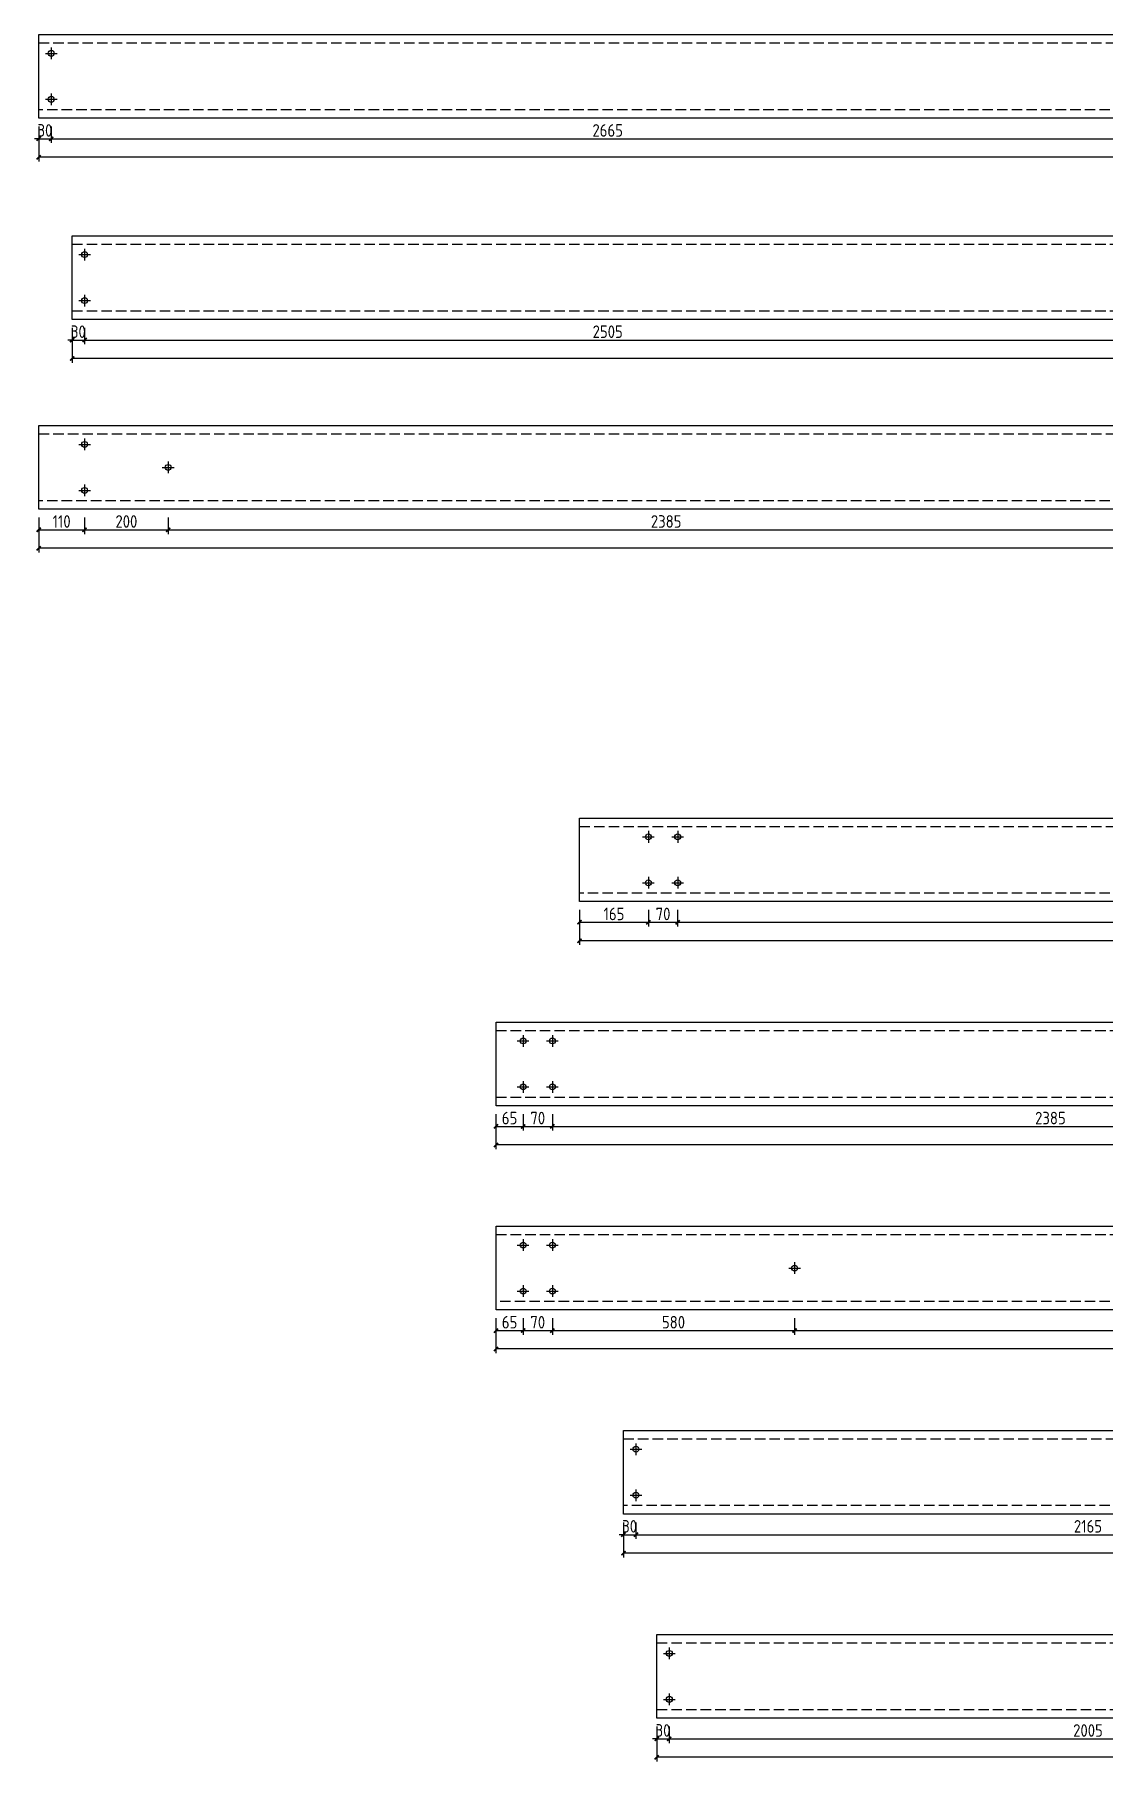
# Model space of a CAD drawing. Extents: x -196983 to 471790, y -783661 to 190401.
# Drawn here: x 4911 to 30507, y -125977 to -84651 of the extents above; entities that cross this region are included whole.
import ezdxf

# ---------------------------------------------------------------- set-up
doc = ezdxf.new("R2010")
doc.units = 0
doc.header["$LTSCALE"] = 1000
doc.header["$MEASUREMENT"] = 0
doc.linetypes.add('DASH', pattern=[0.35, 0.25, -0.1])
doc.layers.add('_TCH_MASK', color=7, linetype='Continuous')
doc.styles.get("Standard").update_dxf_attribs({"font": 'gbenor.shx', "bigfont": 'gbcbig.shx'})
doc.dimstyles.get("Standard").update_dxf_attribs({"dimscale": 100, "dimtxt": 3.5, "dimasz": 1, "dimexe": 2.5, "dimexo": 3, "dimgap": 1.5, "dimtad": 1, "dimdec": 0, "dimzin": 0, "dimdsep": 46, "dimtxsty": 'Standard', "dimblk": 'ARCHTICK', "dimcen": 0.09, "dimadec": 0, "dimazin": 0, "dimtfac": 1, "dimtdec": 0, "dimtix": 1, "dimtmove": 2, "dimatfit": 3, "dimfxl": 1, "dimtolj": 1, "dimtzin": 0, "dimarcsym": 0})

# ---------------------------------------------------------------- blocks, each defined once
blk = doc.blocks.new('_ArchTick')
at = {"color": 0, "linetype": 'ByBlock', "const_width": 0.4}
blk.add_lwpolyline([(-0.5, -0.5), (0.5, 0.5)], dxfattribs=at)
blk = doc.blocks.new('*D214')
at = {"layer": '_TCH_MASK', "color": 0, "lineweight": -2}
for p, q in [((5011, -87145), (4911, -87145)), ((5011, -86851), (5011, -87245)), ((5011, -87145), (5311, -87145)), ((5311, -86851), (5311, -87245)), ((5311, -87145), (5411, -87145))]:
    blk.add_line(p, q, dxfattribs=at)
at = {"layer": 'Defpoints', "color": 0}
for p in [(5011, -86651), (5311, -86651), (5311, -87145)]:
    blk.add_point(p, dxfattribs=at)
at = {"layer": '_TCH_MASK', "color": 0, "lineweight": -2, "xscale": 100, "yscale": 100, "zscale": 100}
blk.add_blockref('_ArchTick', (5011, -87145), dxfattribs=at)
at = {"layer": '_TCH_MASK', "color": 0, "lineweight": -2, "xscale": 100, "yscale": 100, "zscale": 100, "rotation": 180}
blk.add_blockref('_ArchTick', (5311, -87145), dxfattribs=at)
at = {"layer": '_TCH_MASK', "color": 0, "lineweight": 15, "insert": (5161, -86945), "char_height": 300, "attachment_point": 5}
blk.add_mtext('\\A1;30', dxfattribs=at)
blk = doc.blocks.new('*D215')
at = {"layer": '_TCH_MASK', "color": 0, "lineweight": -2}
for p, q in [((5311, -86851), (5311, -87245)), ((5311, -87145), (31961, -87145)), ((31961, -86851), (31961, -87245))]:
    blk.add_line(p, q, dxfattribs=at)
at = {"layer": 'Defpoints', "color": 0}
for p in [(5311, -86651), (31961, -86651), (31961, -87145)]:
    blk.add_point(p, dxfattribs=at)
at = {"layer": '_TCH_MASK', "color": 0, "lineweight": -2, "xscale": 100, "yscale": 100, "zscale": 100, "rotation": 180}
blk.add_blockref('_ArchTick', (5311, -87145), dxfattribs=at)
at = {"layer": '_TCH_MASK', "color": 0, "lineweight": -2, "xscale": 100, "yscale": 100, "zscale": 100}
blk.add_blockref('_ArchTick', (31961, -87145), dxfattribs=at)
at = {"layer": '_TCH_MASK', "color": 0, "lineweight": 15, "insert": (18636, -86945), "char_height": 300, "attachment_point": 5}
blk.add_mtext('\\A1;2665', dxfattribs=at)
blk = doc.blocks.new('*D221')
at = {"layer": '_TCH_MASK', "color": 0, "lineweight": -2}
for p, q in [((5011, -86851), (5011, -87687)), ((84911, -86851), (84911, -87687)), ((84911, -87587), (5011, -87587))]:
    blk.add_line(p, q, dxfattribs=at)
at = {"layer": 'Defpoints', "color": 0}
for p in [(5011, -86651), (84911, -86651), (5011, -87587)]:
    blk.add_point(p, dxfattribs=at)
at = {"layer": '_TCH_MASK', "color": 0, "lineweight": -2, "xscale": 100, "yscale": 100, "zscale": 100, "rotation": 180}
blk.add_blockref('_ArchTick', (5011, -87587), dxfattribs=at)
at = {"layer": '_TCH_MASK', "color": 0, "lineweight": -2, "xscale": 100, "yscale": 100, "zscale": 100}
blk.add_blockref('_ArchTick', (84911, -87587), dxfattribs=at)
at = {"layer": '_TCH_MASK', "color": 0, "lineweight": 15, "insert": (44961, -87387), "char_height": 300, "attachment_point": 5}
blk.add_mtext('\\A1;7990', dxfattribs=at)
blk = doc.blocks.new('*D194')
at = {"layer": '_TCH_MASK', "color": 0, "lineweight": -2}
for p, q in [((5811, -91668), (5811, -92062)), ((6111, -91668), (6111, -92062)), ((5811, -91962), (5711, -91962)), ((5811, -91962), (6111, -91962)), ((6111, -91962), (6211, -91962))]:
    blk.add_line(p, q, dxfattribs=at)
at = {"layer": 'Defpoints', "color": 0}
for p in [(5811, -91468), (6111, -91468), (6111, -91962)]:
    blk.add_point(p, dxfattribs=at)
at = {"layer": '_TCH_MASK', "color": 0, "lineweight": -2, "xscale": 100, "yscale": 100, "zscale": 100}
blk.add_blockref('_ArchTick', (5811, -91962), dxfattribs=at)
at = {"layer": '_TCH_MASK', "color": 0, "lineweight": -2, "xscale": 100, "yscale": 100, "zscale": 100, "rotation": 180}
blk.add_blockref('_ArchTick', (6111, -91962), dxfattribs=at)
at = {"layer": '_TCH_MASK', "color": 0, "lineweight": 15, "insert": (5961, -91762), "char_height": 300, "attachment_point": 5}
blk.add_mtext('\\A1;30', dxfattribs=at)
blk = doc.blocks.new('*D195')
at = {"layer": '_TCH_MASK', "color": 0, "lineweight": -2}
for p, q in [((6111, -91668), (6111, -92062)), ((31161, -91668), (31161, -92062)), ((6111, -91962), (31161, -91962))]:
    blk.add_line(p, q, dxfattribs=at)
at = {"layer": 'Defpoints', "color": 0}
for p in [(6111, -91468), (31161, -91468), (31161, -91962)]:
    blk.add_point(p, dxfattribs=at)
at = {"layer": '_TCH_MASK', "color": 0, "lineweight": -2, "xscale": 100, "yscale": 100, "zscale": 100, "rotation": 180}
blk.add_blockref('_ArchTick', (6111, -91962), dxfattribs=at)
at = {"layer": '_TCH_MASK', "color": 0, "lineweight": -2, "xscale": 100, "yscale": 100, "zscale": 100}
blk.add_blockref('_ArchTick', (31161, -91962), dxfattribs=at)
at = {"layer": '_TCH_MASK', "color": 0, "lineweight": 15, "insert": (18636, -91762), "char_height": 300, "attachment_point": 5}
blk.add_mtext('\\A1;2505', dxfattribs=at)
blk = doc.blocks.new('*D201')
at = {"layer": '_TCH_MASK', "color": 0, "lineweight": -2}
for p, q in [((5811, -91668), (5811, -92504)), ((84111, -91668), (84111, -92504)), ((84111, -92404), (5811, -92404))]:
    blk.add_line(p, q, dxfattribs=at)
at = {"layer": 'Defpoints', "color": 0}
for p in [(5811, -91468), (84111, -91468), (5811, -92404)]:
    blk.add_point(p, dxfattribs=at)
at = {"layer": '_TCH_MASK', "color": 0, "lineweight": -2, "xscale": 100, "yscale": 100, "zscale": 100, "rotation": 180}
blk.add_blockref('_ArchTick', (5811, -92404), dxfattribs=at)
at = {"layer": '_TCH_MASK', "color": 0, "lineweight": -2, "xscale": 100, "yscale": 100, "zscale": 100}
blk.add_blockref('_ArchTick', (84111, -92404), dxfattribs=at)
at = {"layer": '_TCH_MASK', "color": 0, "lineweight": 15, "insert": (44961, -92204), "char_height": 300, "attachment_point": 5}
blk.add_mtext('\\A1;7830', dxfattribs=at)
blk = doc.blocks.new('*D204')
at = {"layer": '_TCH_MASK', "color": 0, "lineweight": -2}
for p, q in [((5011, -96209), (5011, -96603)), ((6111, -96209), (6111, -96603)), ((5011, -96503), (6111, -96503))]:
    blk.add_line(p, q, dxfattribs=at)
at = {"layer": 'Defpoints', "color": 0}
for p in [(5011, -96009), (6111, -96009), (6111, -96503)]:
    blk.add_point(p, dxfattribs=at)
at = {"layer": '_TCH_MASK', "color": 0, "lineweight": -2, "xscale": 100, "yscale": 100, "zscale": 100, "rotation": 180}
blk.add_blockref('_ArchTick', (5011, -96503), dxfattribs=at)
at = {"layer": '_TCH_MASK', "color": 0, "lineweight": -2, "xscale": 100, "yscale": 100, "zscale": 100}
blk.add_blockref('_ArchTick', (6111, -96503), dxfattribs=at)
at = {"layer": '_TCH_MASK', "color": 0, "lineweight": 15, "insert": (5561, -96303), "char_height": 300, "attachment_point": 5}
blk.add_mtext('\\A1;110', dxfattribs=at)
blk = doc.blocks.new('*D205')
at = {"layer": '_TCH_MASK', "color": 0, "lineweight": -2}
for p, q in [((6111, -96209), (6111, -96603)), ((8111, -96209), (8111, -96603)), ((6111, -96503), (8111, -96503))]:
    blk.add_line(p, q, dxfattribs=at)
at = {"layer": 'Defpoints', "color": 0}
for p in [(6111, -96009), (8111, -96009), (8111, -96503)]:
    blk.add_point(p, dxfattribs=at)
at = {"layer": '_TCH_MASK', "color": 0, "lineweight": -2, "xscale": 100, "yscale": 100, "zscale": 100, "rotation": 180}
blk.add_blockref('_ArchTick', (6111, -96503), dxfattribs=at)
at = {"layer": '_TCH_MASK', "color": 0, "lineweight": -2, "xscale": 100, "yscale": 100, "zscale": 100}
blk.add_blockref('_ArchTick', (8111, -96503), dxfattribs=at)
at = {"layer": '_TCH_MASK', "color": 0, "lineweight": 15, "insert": (7111, -96303), "char_height": 300, "attachment_point": 5}
blk.add_mtext('\\A1;200', dxfattribs=at)
blk = doc.blocks.new('*D211')
at = {"layer": '_TCH_MASK', "color": 0, "lineweight": -2}
for p, q in [((5011, -96209), (5011, -97045)), ((84911, -96209), (84911, -97045)), ((84911, -96945), (5011, -96945))]:
    blk.add_line(p, q, dxfattribs=at)
at = {"layer": 'Defpoints', "color": 0}
for p in [(5011, -96009), (84911, -96009), (5011, -96945)]:
    blk.add_point(p, dxfattribs=at)
at = {"layer": '_TCH_MASK', "color": 0, "lineweight": -2, "xscale": 100, "yscale": 100, "zscale": 100, "rotation": 180}
blk.add_blockref('_ArchTick', (5011, -96945), dxfattribs=at)
at = {"layer": '_TCH_MASK', "color": 0, "lineweight": -2, "xscale": 100, "yscale": 100, "zscale": 100}
blk.add_blockref('_ArchTick', (84911, -96945), dxfattribs=at)
at = {"layer": '_TCH_MASK', "color": 0, "lineweight": 15, "insert": (44961, -96745), "char_height": 300, "attachment_point": 5}
blk.add_mtext('\\A1;7990', dxfattribs=at)
blk = doc.blocks.new('*D190')
at = {"layer": '_TCH_MASK', "color": 0, "lineweight": -2}
for p, q in [((8111, -96209), (8111, -96603)), ((31961, -96209), (31961, -96603)), ((8111, -96503), (31961, -96503))]:
    blk.add_line(p, q, dxfattribs=at)
at = {"layer": 'Defpoints', "color": 0}
for p in [(8111, -96009), (31961, -96009), (31961, -96503)]:
    blk.add_point(p, dxfattribs=at)
at = {"layer": '_TCH_MASK', "color": 0, "lineweight": -2, "xscale": 100, "yscale": 100, "zscale": 100, "rotation": 180}
blk.add_blockref('_ArchTick', (8111, -96503), dxfattribs=at)
at = {"layer": '_TCH_MASK', "color": 0, "lineweight": -2, "xscale": 100, "yscale": 100, "zscale": 100}
blk.add_blockref('_ArchTick', (31961, -96503), dxfattribs=at)
at = {"layer": '_TCH_MASK', "color": 0, "lineweight": 15, "insert": (20036, -96303), "char_height": 300, "attachment_point": 5}
blk.add_mtext('\\A1;2385', dxfattribs=at)
blk = doc.blocks.new('*D233')
at = {"layer": '_TCH_MASK', "color": 0, "lineweight": -2}
for p, q in [((17961, -105600), (17961, -105995)), ((19611, -105600), (19611, -105995)), ((17961, -105895), (19611, -105895))]:
    blk.add_line(p, q, dxfattribs=at)
at = {"layer": 'Defpoints', "color": 0}
for p in [(17961, -105400), (19611, -105400), (19611, -105895)]:
    blk.add_point(p, dxfattribs=at)
at = {"layer": '_TCH_MASK', "color": 0, "lineweight": -2, "xscale": 100, "yscale": 100, "zscale": 100, "rotation": 180}
blk.add_blockref('_ArchTick', (17961, -105895), dxfattribs=at)
at = {"layer": '_TCH_MASK', "color": 0, "lineweight": -2, "xscale": 100, "yscale": 100, "zscale": 100}
blk.add_blockref('_ArchTick', (19611, -105895), dxfattribs=at)
at = {"layer": '_TCH_MASK', "color": 0, "lineweight": 15, "insert": (18786, -105695), "char_height": 300, "attachment_point": 5}
blk.add_mtext('\\A1;165', dxfattribs=at)
blk = doc.blocks.new('*D234')
at = {"layer": '_TCH_MASK', "color": 0, "lineweight": -2}
for p, q in [((20311, -105600), (20311, -105995)), ((41961, -105600), (41961, -105995)), ((20311, -105895), (41961, -105895))]:
    blk.add_line(p, q, dxfattribs=at)
at = {"layer": 'Defpoints', "color": 0}
for p in [(20311, -105400), (41961, -105400), (41961, -105895)]:
    blk.add_point(p, dxfattribs=at)
at = {"layer": '_TCH_MASK', "color": 0, "lineweight": -2, "xscale": 100, "yscale": 100, "zscale": 100, "rotation": 180}
blk.add_blockref('_ArchTick', (20311, -105895), dxfattribs=at)
at = {"layer": '_TCH_MASK', "color": 0, "lineweight": -2, "xscale": 100, "yscale": 100, "zscale": 100}
blk.add_blockref('_ArchTick', (41961, -105895), dxfattribs=at)
at = {"layer": '_TCH_MASK', "color": 0, "lineweight": 15, "insert": (31136, -105695), "char_height": 300, "attachment_point": 5}
blk.add_mtext('\\A1;2165', dxfattribs=at)
blk = doc.blocks.new('*D240')
at = {"layer": '_TCH_MASK', "color": 0, "lineweight": -2}
for p, q in [((17961, -105600), (17961, -106436)), ((84911, -105600), (84911, -106436)), ((84911, -106336), (17961, -106336))]:
    blk.add_line(p, q, dxfattribs=at)
at = {"layer": 'Defpoints', "color": 0}
for p in [(17961, -105400), (84911, -105400), (17961, -106336)]:
    blk.add_point(p, dxfattribs=at)
at = {"layer": '_TCH_MASK', "color": 0, "lineweight": -2, "xscale": 100, "yscale": 100, "zscale": 100, "rotation": 180}
blk.add_blockref('_ArchTick', (17961, -106336), dxfattribs=at)
at = {"layer": '_TCH_MASK', "color": 0, "lineweight": -2, "xscale": 100, "yscale": 100, "zscale": 100}
blk.add_blockref('_ArchTick', (84911, -106336), dxfattribs=at)
at = {"layer": '_TCH_MASK', "color": 0, "lineweight": 15, "insert": (51436, -106136), "char_height": 300, "attachment_point": 5}
blk.add_mtext('\\A1;6695', dxfattribs=at)
blk = doc.blocks.new('*D243')
at = {"layer": '_TCH_MASK', "color": 0, "lineweight": -2}
for p, q in [((19611, -105600), (19611, -105995)), ((20311, -105600), (20311, -105995)), ((19611, -105895), (20311, -105895))]:
    blk.add_line(p, q, dxfattribs=at)
at = {"layer": 'Defpoints', "color": 0}
for p in [(19611, -105400), (20311, -105400), (20311, -105895)]:
    blk.add_point(p, dxfattribs=at)
at = {"layer": '_TCH_MASK', "color": 0, "lineweight": -2, "xscale": 100, "yscale": 100, "zscale": 100, "rotation": 180}
blk.add_blockref('_ArchTick', (19611, -105895), dxfattribs=at)
at = {"layer": '_TCH_MASK', "color": 0, "lineweight": -2, "xscale": 100, "yscale": 100, "zscale": 100}
blk.add_blockref('_ArchTick', (20311, -105895), dxfattribs=at)
at = {"layer": '_TCH_MASK', "color": 0, "lineweight": 15, "insert": (19961, -105695), "char_height": 300, "attachment_point": 5}
blk.add_mtext('\\A1;70', dxfattribs=at)
blk = doc.blocks.new('*D248')
at = {"layer": '_TCH_MASK', "color": 0, "lineweight": -2}
for p, q in [((15961, -110485), (15961, -110880)), ((16611, -110485), (16611, -110880)), ((15961, -110780), (16611, -110780))]:
    blk.add_line(p, q, dxfattribs=at)
at = {"layer": 'Defpoints', "color": 0}
for p in [(15961, -110285), (16611, -110285), (16611, -110780)]:
    blk.add_point(p, dxfattribs=at)
at = {"layer": '_TCH_MASK', "color": 0, "lineweight": -2, "xscale": 100, "yscale": 100, "zscale": 100, "rotation": 180}
blk.add_blockref('_ArchTick', (15961, -110780), dxfattribs=at)
at = {"layer": '_TCH_MASK', "color": 0, "lineweight": -2, "xscale": 100, "yscale": 100, "zscale": 100}
blk.add_blockref('_ArchTick', (16611, -110780), dxfattribs=at)
at = {"layer": '_TCH_MASK', "color": 0, "lineweight": 15, "insert": (16286, -110580), "char_height": 300, "attachment_point": 5}
blk.add_mtext('\\A1;65', dxfattribs=at)
blk = doc.blocks.new('*D249')
at = {"layer": '_TCH_MASK', "color": 0, "lineweight": -2}
for p, q in [((17311, -110485), (17311, -110880)), ((41161, -110485), (41161, -110880)), ((17311, -110780), (41161, -110780))]:
    blk.add_line(p, q, dxfattribs=at)
at = {"layer": 'Defpoints', "color": 0}
for p in [(17311, -110285), (41161, -110285), (41161, -110780)]:
    blk.add_point(p, dxfattribs=at)
at = {"layer": '_TCH_MASK', "color": 0, "lineweight": -2, "xscale": 100, "yscale": 100, "zscale": 100, "rotation": 180}
blk.add_blockref('_ArchTick', (17311, -110780), dxfattribs=at)
at = {"layer": '_TCH_MASK', "color": 0, "lineweight": -2, "xscale": 100, "yscale": 100, "zscale": 100}
blk.add_blockref('_ArchTick', (41161, -110780), dxfattribs=at)
at = {"layer": '_TCH_MASK', "color": 0, "lineweight": 15, "insert": (29236, -110580), "char_height": 300, "attachment_point": 5}
blk.add_mtext('\\A1;2385', dxfattribs=at)
blk = doc.blocks.new('*D255')
at = {"layer": '_TCH_MASK', "color": 0, "lineweight": -2}
for p, q in [((15961, -110485), (15961, -111321)), ((84111, -110485), (84111, -111321)), ((84111, -111221), (15961, -111221))]:
    blk.add_line(p, q, dxfattribs=at)
at = {"layer": 'Defpoints', "color": 0}
for p in [(15961, -110285), (84111, -110285), (15961, -111221)]:
    blk.add_point(p, dxfattribs=at)
at = {"layer": '_TCH_MASK', "color": 0, "lineweight": -2, "xscale": 100, "yscale": 100, "zscale": 100, "rotation": 180}
blk.add_blockref('_ArchTick', (15961, -111221), dxfattribs=at)
at = {"layer": '_TCH_MASK', "color": 0, "lineweight": -2, "xscale": 100, "yscale": 100, "zscale": 100}
blk.add_blockref('_ArchTick', (84111, -111221), dxfattribs=at)
at = {"layer": '_TCH_MASK', "color": 0, "lineweight": 15, "insert": (50036, -111021), "char_height": 300, "attachment_point": 5}
blk.add_mtext('\\A1;6815', dxfattribs=at)
blk = doc.blocks.new('*D247')
at = {"layer": '_TCH_MASK', "color": 0, "lineweight": -2}
for p, q in [((16611, -110485), (16611, -110880)), ((17311, -110485), (17311, -110880)), ((16611, -110780), (17311, -110780))]:
    blk.add_line(p, q, dxfattribs=at)
at = {"layer": 'Defpoints', "color": 0}
for p in [(16611, -110285), (17311, -110285), (17311, -110780)]:
    blk.add_point(p, dxfattribs=at)
at = {"layer": '_TCH_MASK', "color": 0, "lineweight": -2, "xscale": 100, "yscale": 100, "zscale": 100, "rotation": 180}
blk.add_blockref('_ArchTick', (16611, -110780), dxfattribs=at)
at = {"layer": '_TCH_MASK', "color": 0, "lineweight": -2, "xscale": 100, "yscale": 100, "zscale": 100}
blk.add_blockref('_ArchTick', (17311, -110780), dxfattribs=at)
at = {"layer": '_TCH_MASK', "color": 0, "lineweight": 15, "insert": (16961, -110580), "char_height": 300, "attachment_point": 5}
blk.add_mtext('\\A1;70', dxfattribs=at)
blk = doc.blocks.new('*D266')
at = {"layer": '_TCH_MASK', "color": 0, "lineweight": -2}
for p, q in [((15961, -115370), (15961, -115765)), ((15961, -115665), (16611, -115665)), ((16611, -115370), (16611, -115765))]:
    blk.add_line(p, q, dxfattribs=at)
at = {"layer": 'Defpoints', "color": 0}
for p in [(15961, -115170), (16611, -115170), (16611, -115665)]:
    blk.add_point(p, dxfattribs=at)
at = {"layer": '_TCH_MASK', "color": 0, "lineweight": -2, "xscale": 100, "yscale": 100, "zscale": 100, "rotation": 180}
blk.add_blockref('_ArchTick', (15961, -115665), dxfattribs=at)
at = {"layer": '_TCH_MASK', "color": 0, "lineweight": -2, "xscale": 100, "yscale": 100, "zscale": 100}
blk.add_blockref('_ArchTick', (16611, -115665), dxfattribs=at)
at = {"layer": '_TCH_MASK', "color": 0, "lineweight": 15, "insert": (16286, -115465), "char_height": 300, "attachment_point": 5}
blk.add_mtext('\\A1;65', dxfattribs=at)
blk = doc.blocks.new('*D267')
at = {"layer": '_TCH_MASK', "color": 0, "lineweight": -2}
for p, q in [((17311, -115370), (17311, -115765)), ((17311, -115665), (23111, -115665)), ((23111, -115370), (23111, -115765))]:
    blk.add_line(p, q, dxfattribs=at)
at = {"layer": 'Defpoints', "color": 0}
for p in [(17311, -115170), (23111, -115170), (23111, -115665)]:
    blk.add_point(p, dxfattribs=at)
at = {"layer": '_TCH_MASK', "color": 0, "lineweight": -2, "xscale": 100, "yscale": 100, "zscale": 100, "rotation": 180}
blk.add_blockref('_ArchTick', (17311, -115665), dxfattribs=at)
at = {"layer": '_TCH_MASK', "color": 0, "lineweight": -2, "xscale": 100, "yscale": 100, "zscale": 100}
blk.add_blockref('_ArchTick', (23111, -115665), dxfattribs=at)
at = {"layer": '_TCH_MASK', "color": 0, "lineweight": 15, "insert": (20211, -115465), "char_height": 300, "attachment_point": 5}
blk.add_mtext('\\A1;580', dxfattribs=at)
blk = doc.blocks.new('*D273')
at = {"layer": '_TCH_MASK', "color": 0, "lineweight": -2}
for p, q in [((15961, -115370), (15961, -116206)), ((84911, -115370), (84911, -116206)), ((84911, -116106), (15961, -116106))]:
    blk.add_line(p, q, dxfattribs=at)
at = {"layer": 'Defpoints', "color": 0}
for p in [(15961, -115170), (84911, -115170), (15961, -116106)]:
    blk.add_point(p, dxfattribs=at)
at = {"layer": '_TCH_MASK', "color": 0, "lineweight": -2, "xscale": 100, "yscale": 100, "zscale": 100, "rotation": 180}
blk.add_blockref('_ArchTick', (15961, -116106), dxfattribs=at)
at = {"layer": '_TCH_MASK', "color": 0, "lineweight": -2, "xscale": 100, "yscale": 100, "zscale": 100}
blk.add_blockref('_ArchTick', (84911, -116106), dxfattribs=at)
at = {"layer": '_TCH_MASK', "color": 0, "lineweight": 15, "insert": (50436, -115906), "char_height": 300, "attachment_point": 5}
blk.add_mtext('\\A1;6895', dxfattribs=at)
blk = doc.blocks.new('*D263')
at = {"layer": '_TCH_MASK', "color": 0, "lineweight": -2}
for p, q in [((16611, -115370), (16611, -115765)), ((16611, -115665), (17311, -115665)), ((17311, -115370), (17311, -115765))]:
    blk.add_line(p, q, dxfattribs=at)
at = {"layer": 'Defpoints', "color": 0}
for p in [(16611, -115170), (17311, -115170), (17311, -115665)]:
    blk.add_point(p, dxfattribs=at)
at = {"layer": '_TCH_MASK', "color": 0, "lineweight": -2, "xscale": 100, "yscale": 100, "zscale": 100, "rotation": 180}
blk.add_blockref('_ArchTick', (16611, -115665), dxfattribs=at)
at = {"layer": '_TCH_MASK', "color": 0, "lineweight": -2, "xscale": 100, "yscale": 100, "zscale": 100}
blk.add_blockref('_ArchTick', (17311, -115665), dxfattribs=at)
at = {"layer": '_TCH_MASK', "color": 0, "lineweight": 15, "insert": (16961, -115465), "char_height": 300, "attachment_point": 5}
blk.add_mtext('\\A1;70', dxfattribs=at)
blk = doc.blocks.new('*D264')
at = {"layer": '_TCH_MASK', "color": 0, "lineweight": -2}
for p, q in [((23111, -115370), (23111, -115765)), ((23111, -115665), (41961, -115665)), ((41961, -115370), (41961, -115765))]:
    blk.add_line(p, q, dxfattribs=at)
at = {"layer": 'Defpoints', "color": 0}
for p in [(23111, -115170), (41961, -115170), (41961, -115665)]:
    blk.add_point(p, dxfattribs=at)
at = {"layer": '_TCH_MASK', "color": 0, "lineweight": -2, "xscale": 100, "yscale": 100, "zscale": 100, "rotation": 180}
blk.add_blockref('_ArchTick', (23111, -115665), dxfattribs=at)
at = {"layer": '_TCH_MASK', "color": 0, "lineweight": -2, "xscale": 100, "yscale": 100, "zscale": 100}
blk.add_blockref('_ArchTick', (41961, -115665), dxfattribs=at)
at = {"layer": '_TCH_MASK', "color": 0, "lineweight": 15, "insert": (32536, -115465), "char_height": 300, "attachment_point": 5}
blk.add_mtext('\\A1;1885', dxfattribs=at)
blk = doc.blocks.new('*D290')
at = {"layer": '_TCH_MASK', "color": 0, "lineweight": -2}
for p, q in [((19311, -120255), (19311, -120650)), ((40961, -120255), (40961, -120650)), ((19311, -120550), (40961, -120550))]:
    blk.add_line(p, q, dxfattribs=at)
at = {"layer": 'Defpoints', "color": 0}
for p in [(19311, -120055), (40961, -120055), (40961, -120550)]:
    blk.add_point(p, dxfattribs=at)
at = {"layer": '_TCH_MASK', "color": 0, "lineweight": -2, "xscale": 100, "yscale": 100, "zscale": 100, "rotation": 180}
blk.add_blockref('_ArchTick', (19311, -120550), dxfattribs=at)
at = {"layer": '_TCH_MASK', "color": 0, "lineweight": -2, "xscale": 100, "yscale": 100, "zscale": 100}
blk.add_blockref('_ArchTick', (40961, -120550), dxfattribs=at)
at = {"layer": '_TCH_MASK', "color": 0, "lineweight": 15, "insert": (30136, -120350), "char_height": 300, "attachment_point": 5}
blk.add_mtext('\\A1;2165', dxfattribs=at)
blk = doc.blocks.new('*D296')
at = {"layer": '_TCH_MASK', "color": 0, "lineweight": -2}
for p, q in [((19011, -120255), (19011, -121092)), ((84911, -120255), (84911, -121092)), ((84911, -120992), (19011, -120992))]:
    blk.add_line(p, q, dxfattribs=at)
at = {"layer": 'Defpoints', "color": 0}
for p in [(19011, -120055), (84911, -120055), (19011, -120992)]:
    blk.add_point(p, dxfattribs=at)
at = {"layer": '_TCH_MASK', "color": 0, "lineweight": -2, "xscale": 100, "yscale": 100, "zscale": 100, "rotation": 180}
blk.add_blockref('_ArchTick', (19011, -120992), dxfattribs=at)
at = {"layer": '_TCH_MASK', "color": 0, "lineweight": -2, "xscale": 100, "yscale": 100, "zscale": 100}
blk.add_blockref('_ArchTick', (84911, -120992), dxfattribs=at)
at = {"layer": '_TCH_MASK', "color": 0, "lineweight": 15, "insert": (51961, -120792), "char_height": 300, "attachment_point": 5}
blk.add_mtext('\\A1;6590', dxfattribs=at)
blk = doc.blocks.new('*D279')
at = {"layer": '_TCH_MASK', "color": 0, "lineweight": -2}
for p, q in [((19011, -120255), (19011, -120650)), ((19311, -120255), (19311, -120650)), ((19011, -120550), (18911, -120550)), ((19011, -120550), (19311, -120550)), ((19311, -120550), (19411, -120550))]:
    blk.add_line(p, q, dxfattribs=at)
at = {"layer": 'Defpoints', "color": 0}
for p in [(19011, -120055), (19311, -120055), (19311, -120550)]:
    blk.add_point(p, dxfattribs=at)
at = {"layer": '_TCH_MASK', "color": 0, "lineweight": -2, "xscale": 100, "yscale": 100, "zscale": 100}
blk.add_blockref('_ArchTick', (19011, -120550), dxfattribs=at)
at = {"layer": '_TCH_MASK', "color": 0, "lineweight": -2, "xscale": 100, "yscale": 100, "zscale": 100, "rotation": 180}
blk.add_blockref('_ArchTick', (19311, -120550), dxfattribs=at)
at = {"layer": '_TCH_MASK', "color": 0, "lineweight": 15, "insert": (19161, -120350), "char_height": 300, "attachment_point": 5}
blk.add_mtext('\\A1;30', dxfattribs=at)
blk = doc.blocks.new('*D299')
at = {"layer": '_TCH_MASK', "color": 0, "lineweight": -2}
for p, q in [((19811, -125140), (19811, -125535)), ((20111, -125140), (20111, -125535)), ((19811, -125435), (19711, -125435)), ((19811, -125435), (20111, -125435)), ((20111, -125435), (20211, -125435))]:
    blk.add_line(p, q, dxfattribs=at)
at = {"layer": 'Defpoints', "color": 0}
for p in [(19811, -124940), (20111, -124940), (20111, -125435)]:
    blk.add_point(p, dxfattribs=at)
at = {"layer": '_TCH_MASK', "color": 0, "lineweight": -2, "xscale": 100, "yscale": 100, "zscale": 100}
blk.add_blockref('_ArchTick', (19811, -125435), dxfattribs=at)
at = {"layer": '_TCH_MASK', "color": 0, "lineweight": -2, "xscale": 100, "yscale": 100, "zscale": 100, "rotation": 180}
blk.add_blockref('_ArchTick', (20111, -125435), dxfattribs=at)
at = {"layer": '_TCH_MASK', "color": 0, "lineweight": 15, "insert": (19961, -125235), "char_height": 300, "attachment_point": 5}
blk.add_mtext('\\A1;30', dxfattribs=at)
blk = doc.blocks.new('*D300')
at = {"layer": '_TCH_MASK', "color": 0, "lineweight": -2}
for p, q in [((20111, -125140), (20111, -125535)), ((40161, -125140), (40161, -125535)), ((20111, -125435), (40161, -125435))]:
    blk.add_line(p, q, dxfattribs=at)
at = {"layer": 'Defpoints', "color": 0}
for p in [(20111, -124940), (40161, -124940), (40161, -125435)]:
    blk.add_point(p, dxfattribs=at)
at = {"layer": '_TCH_MASK', "color": 0, "lineweight": -2, "xscale": 100, "yscale": 100, "zscale": 100, "rotation": 180}
blk.add_blockref('_ArchTick', (20111, -125435), dxfattribs=at)
at = {"layer": '_TCH_MASK', "color": 0, "lineweight": -2, "xscale": 100, "yscale": 100, "zscale": 100}
blk.add_blockref('_ArchTick', (40161, -125435), dxfattribs=at)
at = {"layer": '_TCH_MASK', "color": 0, "lineweight": 15, "insert": (30136, -125235), "char_height": 300, "attachment_point": 5}
blk.add_mtext('\\A1;2005', dxfattribs=at)
blk = doc.blocks.new('*D306')
at = {"layer": '_TCH_MASK', "color": 0, "lineweight": -2}
for p, q in [((19811, -125140), (19811, -125977)), ((84111, -125140), (84111, -125977)), ((84111, -125877), (19811, -125877))]:
    blk.add_line(p, q, dxfattribs=at)
at = {"layer": 'Defpoints', "color": 0}
for p in [(19811, -124940), (84111, -124940), (19811, -125877)]:
    blk.add_point(p, dxfattribs=at)
at = {"layer": '_TCH_MASK', "color": 0, "lineweight": -2, "xscale": 100, "yscale": 100, "zscale": 100, "rotation": 180}
blk.add_blockref('_ArchTick', (19811, -125877), dxfattribs=at)
at = {"layer": '_TCH_MASK', "color": 0, "lineweight": -2, "xscale": 100, "yscale": 100, "zscale": 100}
blk.add_blockref('_ArchTick', (84111, -125877), dxfattribs=at)
at = {"layer": '_TCH_MASK', "color": 0, "lineweight": 15, "insert": (51961, -125677), "char_height": 300, "attachment_point": 5}
blk.add_mtext('\\A1;6430', dxfattribs=at)

msp = doc.modelspace()

# ---------------------------------------------------------------- linework, layer by layer
at = {"color": 0}
for p, q in [((5011.2, -84650.7), (84911.2, -84650.7)), ((5011.2, -86650.7), (5011.2, -84650.7)), ((84911.2, -86650.7), (5011.2, -86650.7)), ((5811.2, -89467.7), (84111.2, -89467.7)), ((5811.2, -91467.7), (5811.2, -89467.7)), ((84111.2, -91467.7), (5811.2, -91467.7)), ((5011.2, -94008.7), (84911.2, -94008.7)), ((5011.2, -96008.7), (5011.2, -94008.7)), ((84911.2, -96008.7), (5011.2, -96008.7)), ((17961.2, -103399.8), (84911.2, -103399.8)), ((17961.2, -105399.8), (17961.2, -103399.8)), ((84911.2, -105399.8), (17961.2, -105399.8)), ((15961.2, -108284.8), (84111.2, -108284.8)), ((15961.2, -110284.8), (15961.2, -108284.8)), ((84111.2, -110284.8), (15961.2, -110284.8)), ((15961.2, -113169.9), (84911.2, -113169.9)), ((15961.2, -115169.9), (15961.2, -113169.9)), ((84911.2, -115169.9), (15961.2, -115169.9)), ((19011.2, -118054.9), (84911.2, -118054.9)), ((19011.2, -120054.9), (19011.2, -118054.9)), ((84911.2, -120054.9), (19011.2, -120054.9)), ((19811.2, -122939.9), (84111.2, -122939.9)), ((19811.2, -124939.9), (19811.2, -122939.9)), ((84111.2, -124939.9), (19811.2, -124939.9))]:
    msp.add_line(p, q, dxfattribs=at)
at = {"color": 0, "linetype": 'DASH'}
for p, q in [((5011.2, -84850.7), (84911.2, -84850.7)), ((84911.2, -86450.7), (5011.2, -86450.7)), ((5811.2, -89667.7), (84111.2, -89667.7)), ((84111.2, -91267.7), (5811.2, -91267.7)), ((5011.2, -94208.7), (84911.2, -94208.7)), ((84911.2, -95808.7), (5011.2, -95808.7)), ((17961.2, -103599.8), (84911.2, -103599.8)), ((84911.2, -105199.8), (17961.2, -105199.8)), ((15961.2, -108484.8), (84111.2, -108484.8)), ((84111.2, -110084.8), (15961.2, -110084.8)), ((15961.2, -113369.9), (84911.2, -113369.9)), ((84911.2, -114969.9), (15961.2, -114969.9)), ((19011.2, -118254.9), (84911.2, -118254.9)), ((84911.2, -119854.9), (19011.2, -119854.9)), ((19811.2, -123139.9), (84111.2, -123139.9)), ((84111.2, -124739.9), (19811.2, -124739.9))]:
    msp.add_line(p, q, dxfattribs=at)
at = {"color": 1}
for p, q in [((5171.2, -85100.7), (5451.2, -85100.7)), ((5311.2, -84960.7), (5311.2, -85240.7)), ((5171.2, -86200.7), (5451.2, -86200.7)), ((5311.2, -86060.7), (5311.2, -86340.7)), ((5971.2, -89917.7), (6251.2, -89917.7)), ((6111.2, -89777.7), (6111.2, -90057.7)), ((6111.2, -90877.7), (6111.2, -91157.7)), ((5971.2, -91017.7), (6251.2, -91017.7)), ((5971.2, -94458.7), (6251.2, -94458.7)), ((6111.2, -94318.7), (6111.2, -94598.7)), ((7971.2, -95008.7), (8251.2, -95008.7)), ((8111.2, -94868.7), (8111.2, -95148.7)), ((6111.2, -95418.7), (6111.2, -95698.7)), ((5971.2, -95558.7), (6251.2, -95558.7)), ((19611.2, -103709.8), (19611.2, -103989.8)), ((20311.2, -103709.8), (20311.2, -103989.8)), ((19471.2, -103849.8), (19751.2, -103849.8)), ((20171.2, -103849.8), (20451.2, -103849.8)), ((19471.2, -104949.8), (19751.2, -104949.8)), ((19611.2, -104809.8), (19611.2, -105089.8)), ((20171.2, -104949.8), (20451.2, -104949.8)), ((20311.2, -104809.8), (20311.2, -105089.8)), ((16611.2, -108594.8), (16611.2, -108874.8)), ((17311.2, -108594.8), (17311.2, -108874.8)), ((16471.2, -108734.8), (16751.2, -108734.8)), ((17171.2, -108734.8), (17451.2, -108734.8)), ((16471.2, -109834.8), (16751.2, -109834.8)), ((16611.2, -109694.8), (16611.2, -109974.8)), ((17171.2, -109834.8), (17451.2, -109834.8)), ((17311.2, -109694.8), (17311.2, -109974.8)), ((16471.2, -113619.9), (16751.2, -113619.9)), ((16611.2, -113479.9), (16611.2, -113759.9)), ((17171.2, -113619.9), (17451.2, -113619.9)), ((17311.2, -113479.9), (17311.2, -113759.9)), ((23111.2, -114029.9), (23111.2, -114309.9)), ((22971.2, -114169.9), (23251.2, -114169.9)), ((16471.2, -114719.9), (16751.2, -114719.9)), ((16611.2, -114579.9), (16611.2, -114859.9)), ((17171.2, -114719.9), (17451.2, -114719.9)), ((17311.2, -114579.9), (17311.2, -114859.9)), ((19171.2, -118504.9), (19451.2, -118504.9)), ((19311.2, -118364.9), (19311.2, -118644.9)), ((19171.2, -119604.9), (19451.2, -119604.9)), ((19311.2, -119464.9), (19311.2, -119744.9)), ((19971.2, -123389.9), (20251.2, -123389.9)), ((20111.2, -123249.9), (20111.2, -123529.9)), ((20111.2, -124349.9), (20111.2, -124629.9)), ((19971.2, -124489.9), (20251.2, -124489.9))]:
    msp.add_line(p, q, dxfattribs=at)
for centre in [(5311.2, -85100.7), (5311.2, -86200.7), (6111.2, -89917.7), (6111.2, -91017.7), (6111.2, -94458.7), (8111.2, -95008.7), (6111.2, -95558.7), (19611.2, -103849.8), (20311.2, -103849.8), (19611.2, -104949.8), (20311.2, -104949.8), (16611.2, -108734.8), (17311.2, -108734.8), (16611.2, -109834.8), (17311.2, -109834.8), (16611.2, -113619.9), (17311.2, -113619.9), (23111.2, -114169.9), (16611.2, -114719.9), (17311.2, -114719.9), (19311.2, -118504.9), (19311.2, -119604.9), (20111.2, -123389.9), (20111.2, -124489.9)]:
    msp.add_circle(centre, 70, dxfattribs=at)

# ---------------------------------------------------------------- dimensions: what is measured, and where the dimension line sits
at = {"layer": '_TCH_MASK', "lineweight": 15}
for base, p1, p2, picture, middle in [((5311.2, -87145.4), (5011.2, -86650.7), (5311.2, -86650.7), '*D214', (5161.2, -86945.4)), ((5011.2, -87587.3), (84911.2, -86650.7), (5011.2, -86650.7), '*D221', (44961.2, -87387.3)), ((31961.2, -87145.4), (5311.2, -86650.7), (31961.2, -86650.7), '*D215', (18636.2, -86945.4)), ((6111.2, -91962.5), (5811.2, -91467.7), (6111.2, -91467.7), '*D194', (5961.2, -91762.5)), ((5811.2, -92404.3), (84111.2, -91467.7), (5811.2, -91467.7), '*D201', (44961.2, -92204.3)), ((31161.2, -91962.5), (6111.2, -91467.7), (31161.2, -91467.7), '*D195', (18636.2, -91762.5)), ((6111.2, -96503.4), (5011.2, -96008.7), (6111.2, -96008.7), '*D204', (5561.2, -96303.4)), ((5011.2, -96945.3), (84911.2, -96008.7), (5011.2, -96008.7), '*D211', (44961.2, -96745.3)), ((8111.2, -96503.4), (6111.2, -96008.7), (8111.2, -96008.7), '*D205', (7111.2, -96303.4)), ((31961.2, -96503.4), (8111.2, -96008.7), (31961.2, -96008.7), '*D190', (20036.2, -96303.4)), ((19611.2, -105894.6), (17961.2, -105399.8), (19611.2, -105399.8), '*D233', (18786.2, -105694.6)), ((17961.2, -106336.4), (84911.2, -105399.8), (17961.2, -105399.8), '*D240', (51436.2, -106136.4)), ((20311.2, -105894.6), (19611.2, -105399.8), (20311.2, -105399.8), '*D243', (19961.2, -105694.6)), ((41961.2, -105894.6), (20311.2, -105399.8), (41961.2, -105399.8), '*D234', (31136.2, -105694.6)), ((16611.2, -110779.6), (15961.2, -110284.8), (16611.2, -110284.8), '*D248', (16286.2, -110579.6)), ((15961.2, -111221.4), (84111.2, -110284.8), (15961.2, -110284.8), '*D255', (50036.2, -111021.4)), ((17311.2, -110779.6), (16611.2, -110284.8), (17311.2, -110284.8), '*D247', (16961.2, -110579.6)), ((41161.2, -110779.6), (17311.2, -110284.8), (41161.2, -110284.8), '*D249', (29236.2, -110579.6)), ((16611.2, -115664.6), (15961.2, -115169.9), (16611.2, -115169.9), '*D266', (16286.2, -115464.6)), ((15961.2, -116106.5), (84911.2, -115169.9), (15961.2, -115169.9), '*D273', (50436.2, -115906.5)), ((17311.2, -115664.6), (16611.2, -115169.9), (17311.2, -115169.9), '*D263', (16961.2, -115464.6)), ((23111.2, -115664.6), (17311.2, -115169.9), (23111.2, -115169.9), '*D267', (20211.2, -115464.6)), ((41961.2, -115664.6), (23111.2, -115169.9), (41961.2, -115169.9), '*D264', (32536.2, -115464.6)), ((19311.2, -120549.7), (19011.2, -120054.9), (19311.2, -120054.9), '*D279', (19161.2, -120349.7)), ((19011.2, -120991.5), (84911.2, -120054.9), (19011.2, -120054.9), '*D296', (51961.2, -120791.5)), ((40961.2, -120549.7), (19311.2, -120054.9), (40961.2, -120054.9), '*D290', (30136.2, -120349.7)), ((20111.2, -125434.7), (19811.2, -124939.9), (20111.2, -124939.9), '*D299', (19961.2, -125234.7)), ((19811.2, -125876.5), (84111.2, -124939.9), (19811.2, -124939.9), '*D306', (51961.2, -125676.5)), ((40161.2, -125434.7), (20111.2, -124939.9), (40161.2, -124939.9), '*D300', (30136.2, -125234.7))]:
    dim = msp.add_linear_dim(base=base, p1=p1, p2=p2, dimstyle='Standard', override={"dimtxt": 3, "dimexe": 1, "dimexo": 2, "dimgap": 0.5, "dimlfac": 0.1}, dxfattribs=at)
    dim.commit()
    dim.dimension.update_dxf_attribs({"geometry": picture, "text_midpoint": middle})

doc.saveas('drawing.dxf')
